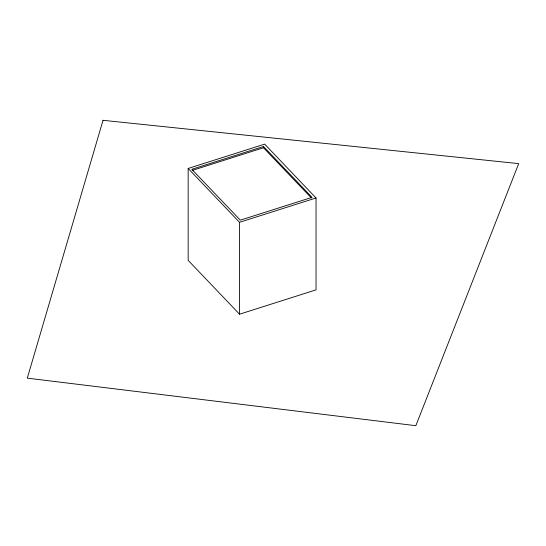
<?xml version="1.0" encoding="UTF-8"?>
<svg xmlns="http://www.w3.org/2000/svg" width="546" height="546" viewBox="0 0 546 546"><rect width="100%" height="100%" fill="white"/><g stroke="black" fill="none" stroke-linecap="round" stroke-linejoin="round"><path stroke-width="0.82" d="M188.165 168.448L264.653 144.124L316.032 197.98L316.032 289.871L239.537 314.196L188.165 260.34L188.165 168.448L239.537 222.304L239.537 314.196M263.493 146.499L191.789 169.301L240.308 220.161L312.019 197.359L263.493 146.499L263.493 147.754L311.432 198.007M192.595 170.297L263.493 147.754M239.537 222.304L316.032 197.98M103.03 120.304L27.3 378.139L415.84 425.696L518.7 163.623L103.03 120.304"/></g></svg>
